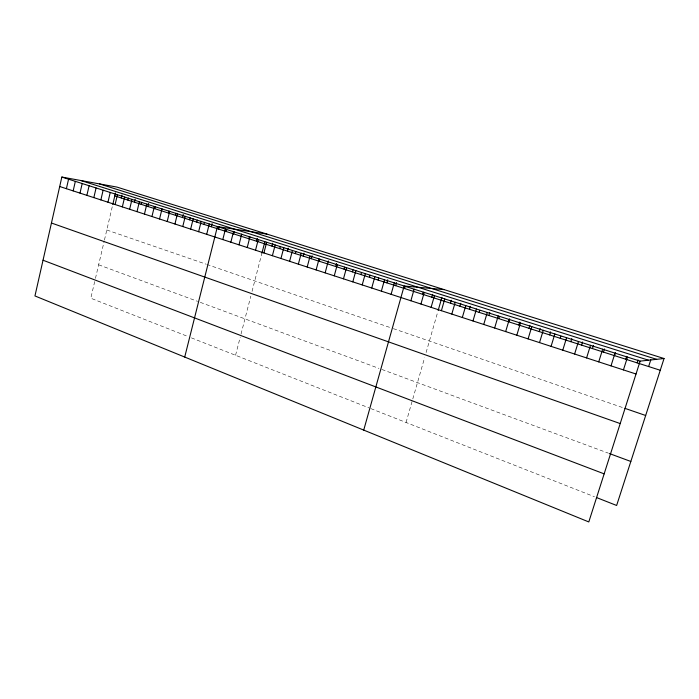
<?xml version="1.0" encoding="UTF-8"?>
<svg xmlns="http://www.w3.org/2000/svg" width="699" height="699" viewBox="0 0 699 699"><rect width="100%" height="100%" fill="white"/><g stroke="black" fill="none" stroke-linecap="round" stroke-linejoin="round"><path stroke-width="0.52" stroke-dasharray="3.5 2.62" d="M94.706 281.548L90.8 298.22L187.813 336.455M95.448 278.412L104.23 240.98M104.457 239.984L112.792 204.458M235.554 355.275L240.238 337.119M241.024 334.078L250.819 296.158M252.042 291.404L261.95 253.055M406.049 422.476L424.608 357.739M426.102 352.532L437.871 311.483M106.798 230.006L205.925 264.126M206.834 264.44L390.383 327.621M393.319 328.635L622.87 407.648M98.638 264.799L197.581 301.356M200.29 302.361L378.963 368.39M381.855 369.456L608.357 453.162M191.377 337.862L368.958 407.858M370.863 408.609L594.465 496.736"/><path stroke-width="1.05" d="M664.05 358.517L116.873 187.07L61.844 177.057L34.95 295.948L588.803 521.943L640.135 361.13L664.05 358.517L616.632 505.473L596.465 497.531M66.405 188.686L68.563 179.189M73.168 190.888L75.343 181.356M80.001 193.107L82.194 183.531M86.886 195.353L89.105 185.733M93.841 197.616L96.086 187.952M100.866 199.905L103.129 190.198M107.961 202.212L110.232 192.461M112.792 204.458L115.492 192.959M115.117 204.536L117.415 194.741M121.303 197.983L122.002 195.03M122.342 206.887L124.667 197.048M127.865 200.08L128.336 198.097M129.638 209.263L131.98 199.381M134.488 202.194L135.195 199.215M137.004 211.657L139.372 201.731M141.163 204.326L141.635 202.334M144.448 214.077L146.834 204.108M147.9 206.485L148.616 203.479M151.954 216.524L154.365 206.502M154.689 208.652L155.178 206.642M159.547 218.988L162.037 208.826M168.468 213.055L168.957 211.028M167.21 221.487L169.665 211.378M175.44 215.283L175.938 213.247M174.942 224.003L177.424 213.842M182.483 217.538L183.243 214.471M182.762 226.546L185.27 216.34M189.595 219.809L190.102 217.756M190.652 229.115L193.186 218.866M196.76 222.099L197.275 220.036M198.63 231.71L201.181 221.408M204.003 224.414L204.519 222.343M206.686 234.331L209.263 223.977M211.299 226.747L212.085 223.628M184.719 357.058L217.433 226.581L266.852 234.069M218.673 229.106L219.198 227.018M222.798 239.574L225.436 229.123M226.109 231.483L226.642 229.386M230.862 242.195L233.518 231.701M233.623 233.885L234.156 231.78M238.997 244.842L241.679 234.296M241.199 236.306L241.74 234.191M248.844 238.752L249.333 236.839M247.219 247.516L249.936 236.926M256.568 241.216L257.311 238.342M255.528 250.216L258.263 239.574M261.95 253.055L264.86 241.784M263.916 252.951L266.686 242.256M271.998 246.153L272.759 243.243M272.392 255.703L275.188 244.965M279.714 248.617L280.22 246.668M280.963 258.49L283.777 247.699M287.49 251.098L288.259 248.171M289.613 261.304L292.462 250.46M295.345 253.615L295.86 251.649M298.359 264.152L301.234 253.256M303.27 256.149L304.056 253.187M307.193 267.027L310.103 256.079M311.273 258.709L312.06 255.738M316.123 269.928L319.059 258.927M319.356 261.286L319.88 259.303M325.149 272.863L328.312 260.902M335.738 266.529L336.551 263.514M334.262 275.834L337.259 264.72M344.057 269.185L344.598 267.167M343.48 278.831L346.512 267.665M352.453 271.867L353.004 269.84M352.803 281.863L355.861 270.644M360.929 274.576L361.479 272.54M362.213 284.93L365.306 273.65M369.483 277.311L370.051 275.266M371.737 288.023L374.865 276.69M378.133 280.072L378.701 278.027M381.366 291.16L384.52 279.766M386.862 282.868L387.718 279.775M391.091 294.323L394.288 282.877M395.678 285.681L396.543 282.579M363.725 430.103L404.162 286.022L444.145 289.613M404.581 288.53L405.167 286.45M410.881 300.762L414.14 289.194M422.659 294.305L423.253 292.208M420.938 304.03L424.241 292.409M431.833 297.241L432.655 294.366M431.108 307.342L434.446 295.66M438.168 310.461L441.934 297.32M441.401 310.688L444.774 298.945M450.471 303.2L451.309 300.299M451.807 314.069L455.215 302.274M459.933 306.223L460.781 303.305M462.327 317.495L465.779 305.629M469.492 309.281L470.348 306.354M472.978 320.963L476.465 309.037M479.156 312.366L479.732 310.408M483.743 324.467L487.273 312.47M488.916 315.485L489.789 312.532M494.639 328.006L498.204 315.957M498.78 318.639L499.366 316.656M505.657 331.597L509.265 319.478M508.75 321.828L509.641 318.84M518.824 325.044L519.724 322.047M516.814 335.223L520.467 323.043M529.003 328.303L529.912 325.288M528.095 338.893L531.79 326.643M539.296 331.588L540.213 328.565M539.514 342.606L543.254 330.295M549.694 334.917L550.629 331.868M551.074 346.372L554.849 333.991M560.214 338.281L560.834 336.236M562.774 350.173L566.592 337.722M570.847 341.671L571.791 338.604M574.604 354.026L578.475 341.505M581.594 345.114L582.547 342.021M586.592 357.923L590.506 345.332M592.455 348.583L593.425 345.481M598.72 361.872L602.687 349.212M603.447 352.095L604.425 348.976M611.005 365.865L615.015 353.135M614.552 355.651L615.461 352.768M625.788 359.242L626.706 356.35M623.438 369.911L627.492 357.11M637.147 362.868L638.073 359.968M648.637 366.538L650.821 359.732M99.52 183.916L656.641 359.33M80.831 180.508L648.523 360.212M61.844 177.057L640.135 361.13M114.802 195.903L660.258 370.26M59.703 186.511L636.029 374.009M624.932 408.356L645.666 415.494M51.446 223.016L620.205 423.568M609.379 453.537L630.83 461.462M43.032 260.22L604.154 473.861"/></g></svg>
